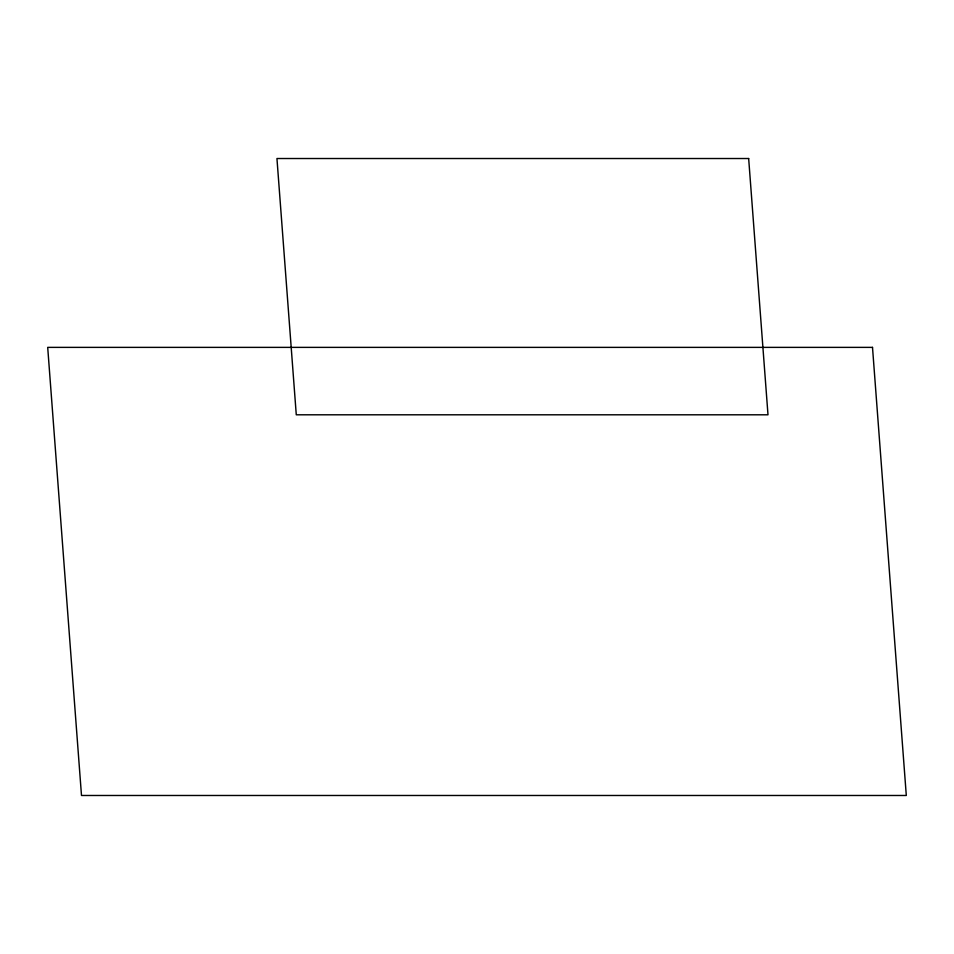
<?xml version="1.0" encoding="UTF-8"?>
<svg xmlns="http://www.w3.org/2000/svg" width="954" height="954" viewBox="0 0 954 954"><rect width="100%" height="100%" fill="white"/><g stroke="black" fill="none" stroke-linecap="round" stroke-linejoin="round"><path stroke-width="1.43" d="M748.663 158.519L276.946 158.519L296.277 414.799L767.994 414.799L748.663 158.519M872.505 347.375L47.7 347.375L81.495 795.481L906.3 795.481L872.505 347.375"/></g></svg>
